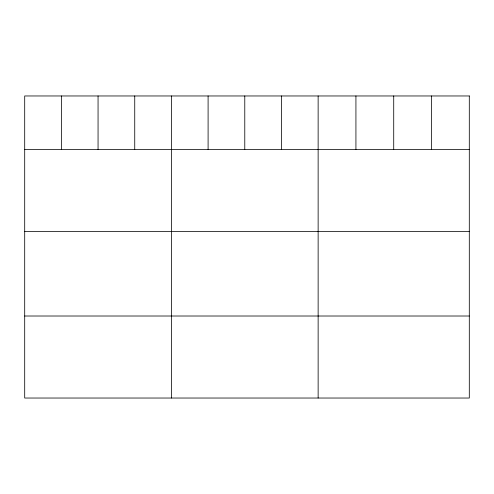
<?xml version="1.0" encoding="UTF-8"?>
<svg xmlns="http://www.w3.org/2000/svg" width="494" height="494" viewBox="0 0 494 494"><rect width="100%" height="100%" fill="white"/><g stroke="black" fill="none" stroke-linecap="round" stroke-linejoin="round"><path stroke-width="0.74" d="M24.7 149.484L469.3 149.484M24.7 231.507L469.3 231.507M24.7 316.012L469.3 316.012M431.509 95.966L431.509 149.484M393.718 95.966L393.718 149.484M355.927 95.966L355.927 149.484M318.136 95.966L318.136 398.034M281.457 95.966L281.457 149.484M244.777 95.966L244.777 149.484M208.098 95.966L208.098 149.484M171.418 95.966L171.418 398.034M134.739 95.966L134.739 149.484M98.059 95.966L98.059 149.484M61.38 95.966L61.38 149.484M469.3 95.966L24.7 95.966L24.7 398.034L469.3 398.034L469.3 95.966"/></g></svg>
